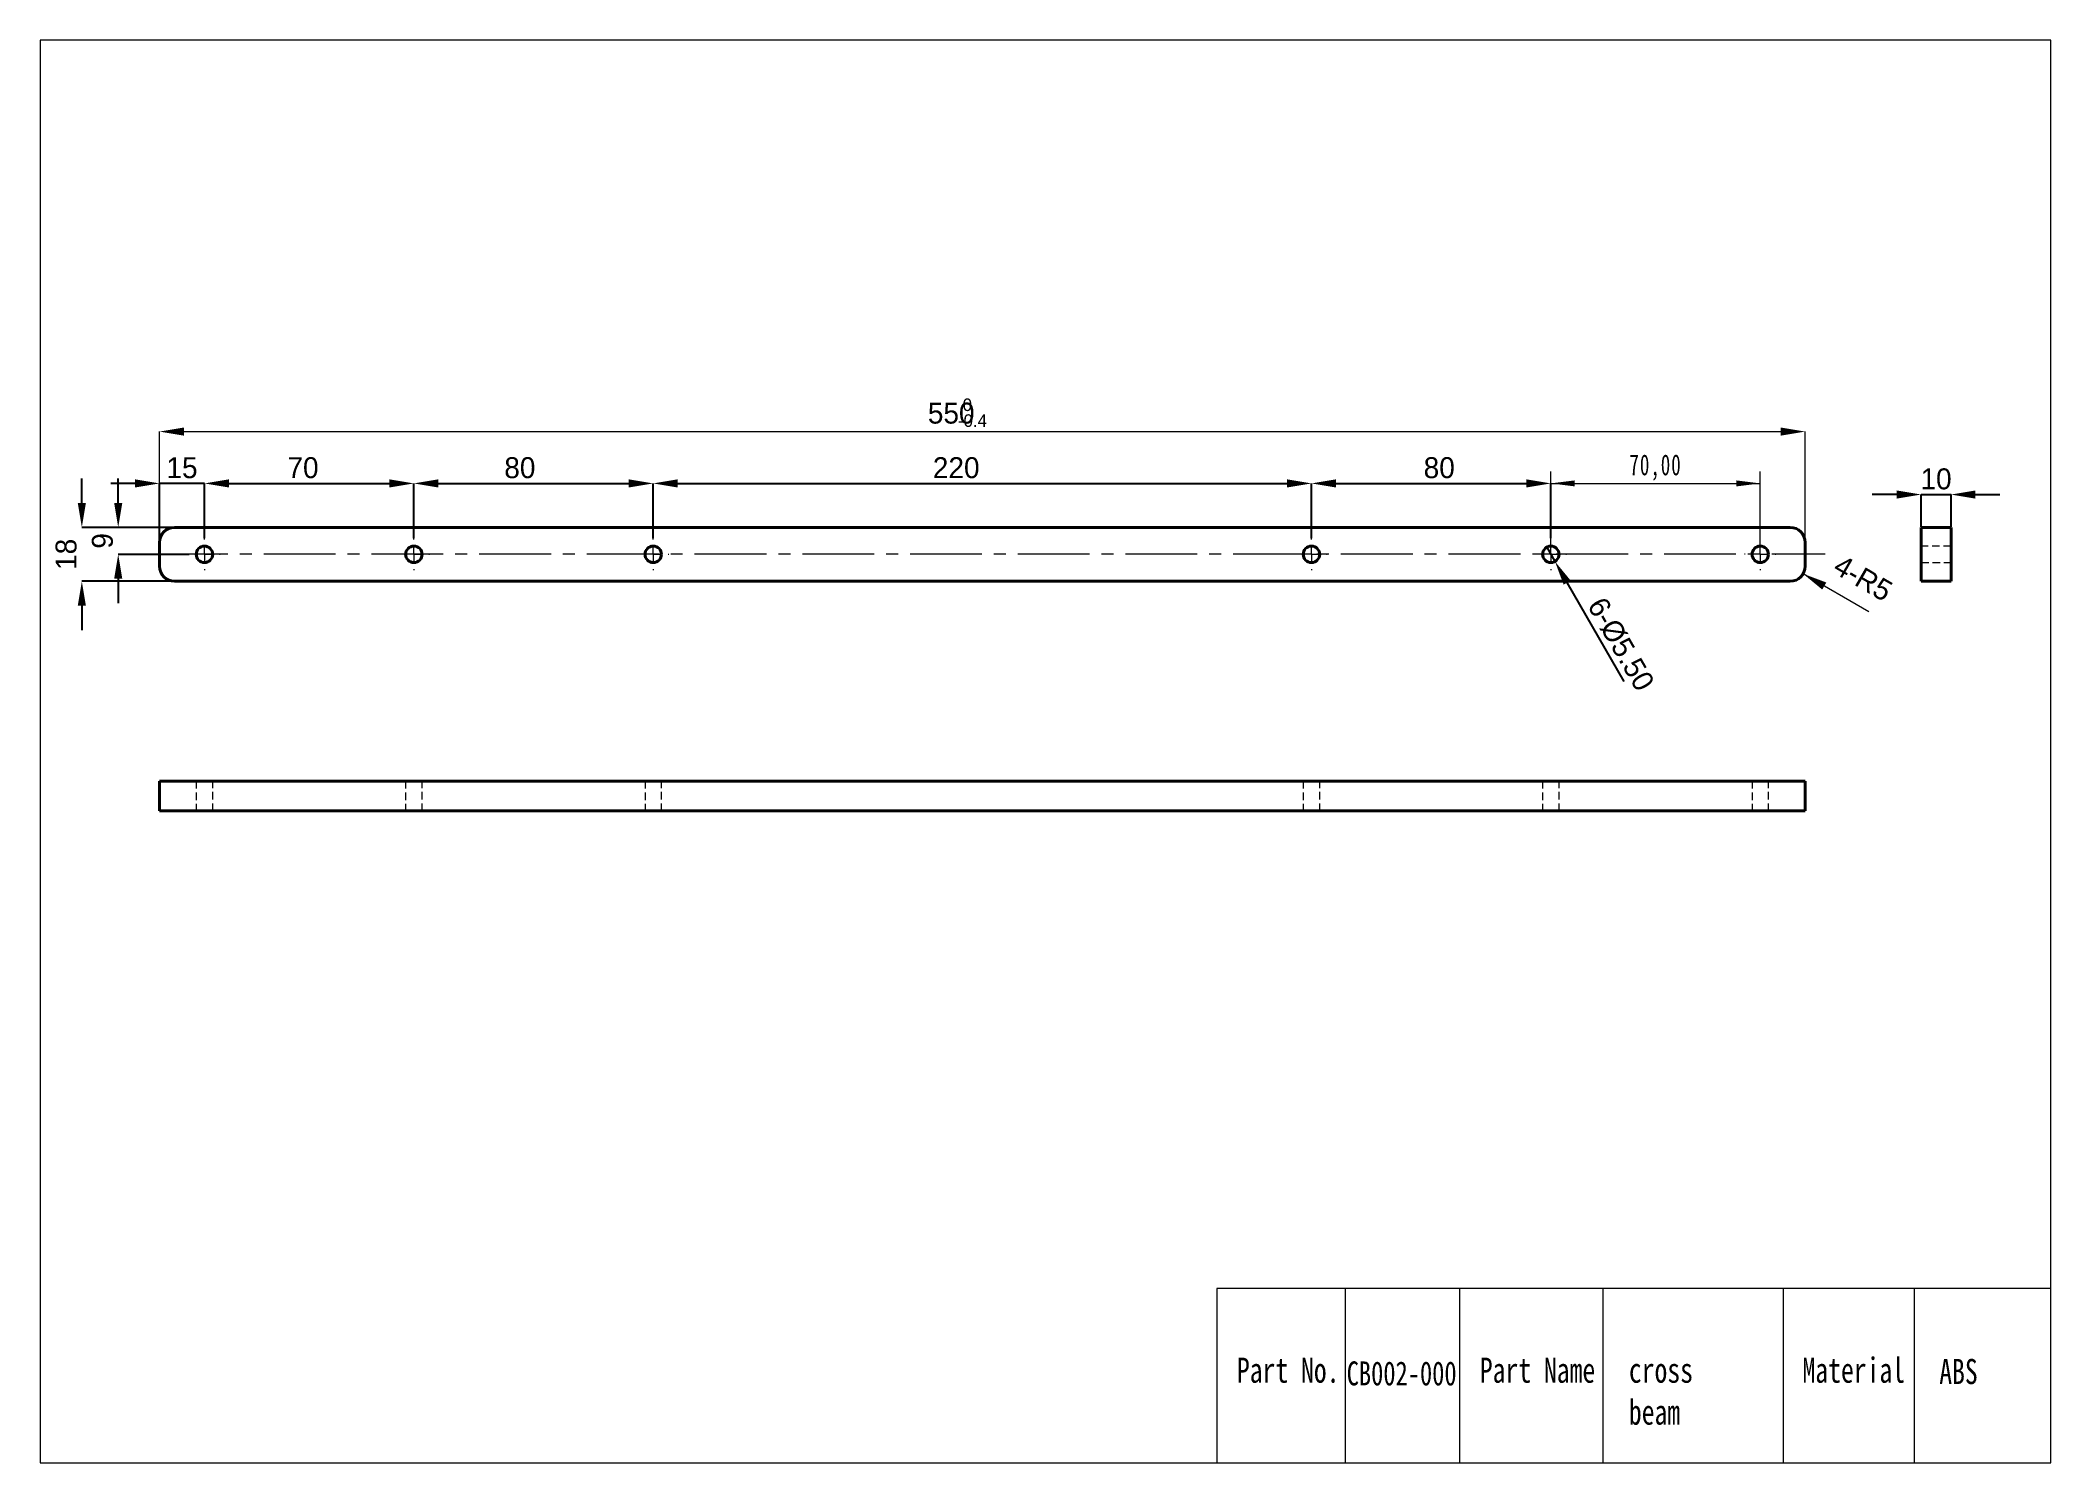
# Model space of a CAD drawing. Header units: millimetres. Extents: x 42 to 378, y 57 to 295.
import ezdxf

# ---------------------------------------------------------------- set-up
doc = ezdxf.new("R2010")
doc.units = ezdxf.units.MM
for name, pattern in [('CENTERX2', [20.32, 12.7, -2.54, 2.54, -2.54]), ('HIDDEN', [1.905, 1.27, -0.635]), ('点画线', [18, 12, -2, 2, -2])]:
    doc.linetypes.add(name, pattern=pattern)
doc.layers.get('0').update_dxf_attribs({"lineweight": 18})
for name, color, linetype, lineweight in [('1轮廓实线层', 7, 'Continuous', 40), ('2细线层', 4, 'Continuous', 18), ('3中心线层', 1, 'CENTERX2', 18), ('4虚线层', 6, 'HIDDEN', 18), ('尺寸线层', 3, 'Continuous', 18)]:
    doc.layers.add(name, color=color, linetype=linetype, lineweight=lineweight)
doc.styles.add('SLDTEXTSTYLE0', font='')
doc.styles.add('标准', font='', dxfattribs={"width": 0.667})
doc.styles.get('SLDTEXTSTYLE0').set_extended_font_data('汉仪长仿宋体')
doc.styles.get('标准').set_extended_font_data('宋体')
doc.dimstyles.new('SLDDIMSTYLE0', dxfattribs={"dimtxt": 3.5, "dimasz": 4.08, "dimexe": 0, "dimexo": 0.0625, "dimgap": 0.875, "dimtad": 1, "dimlfac": 2, "dimrnd": 1e-09, "dimzin": 12, "dimdsep": 46, "dimtxsty": 'SLDTEXTSTYLE0', "dimcen": 0.09, "dimdle": 8.16, "dimadec": 0, "dimazin": 3, "dimtfac": 1, "dimtofl": 0, "dimtmove": 0, "dimatfit": 3, "dimfxl": 1, "dimfrac": 2, "dimtolj": 1, "dimarcsym": 0})
doc.dimstyles.new('SLDDIMSTYLE1', dxfattribs={"dimtxt": 3.5, "dimasz": 4.08, "dimexe": 0, "dimexo": 0.0625, "dimgap": 0.875, "dimtad": 1, "dimlfac": 2, "dimrnd": 1e-09, "dimzin": 12, "dimdsep": 46, "dimtxsty": 'SLDTEXTSTYLE0', "dimcen": 0.09, "dimdle": 8.16, "dimadec": 0, "dimazin": 3, "dimtfac": 1, "dimtmove": 0, "dimatfit": 0, "dimfxl": 1, "dimfrac": 2, "dimtolj": 1, "dimarcsym": 0})
doc.dimstyles.new('SLDDIMSTYLE2', dxfattribs={"dimtxt": 3.5, "dimasz": 4.08, "dimexe": 0, "dimexo": 0.0625, "dimgap": 0.875, "dimtad": 1, "dimlfac": 2, "dimrnd": 1e-09, "dimzin": 12, "dimdsep": 46, "dimtxsty": 'SLDTEXTSTYLE0', "dimcen": 0, "dimdle": 8.16, "dimadec": 0, "dimazin": 3, "dimtfac": 1, "dimtofl": 0, "dimtmove": 0, "dimatfit": 3, "dimfxl": 1, "dimfrac": 2, "dimtolj": 1, "dimarcsym": 0})
doc.dimstyles.new('SLDDIMSTYLE3', dxfattribs={"dimtxt": 3.5, "dimasz": 4.08, "dimexe": 0, "dimexo": 0.0625, "dimgap": 0.875, "dimtad": 1, "dimlfac": 2, "dimrnd": 1e-09, "dimzin": 4, "dimdsep": 46, "dimtxsty": 'SLDTEXTSTYLE0', "dimblk1": 'NONE', "dimsah": 1, "dimcen": 0, "dimdle": 8.16, "dimadec": 0, "dimazin": 1, "dimtfac": 1, "dimtmove": 0, "dimatfit": 3, "dimldrblk": 'NONE', "dimfxl": 1, "dimfrac": 2, "dimtolj": 1, "dimarcsym": 0})
doc.dimstyles.new('标准', dxfattribs={"dimtxt": 3.5, "dimasz": 4, "dimexe": 2, "dimexo": 0, "dimtad": 1, "dimdsep": 46, "dimtxsty": '标准', "dimblk": '_CAXARROW', "dimcen": 0, "dimdle": 8, "dimazin": 2, "dimtfac": 0.707107, "dimtdec": 3, "dimtmove": 2, "dimatfit": 3, "dimfxl": 1, "dimfrac": 2, "dimtolj": 1, "dimarcsym": 1})

# ---------------------------------------------------------------- blocks, each defined once
blk = doc.blocks.new('*X4')
at = {"layer": '2细线层', "color": 4, "linetype": 'Continuous', "lineweight": 0, "char_height": 3.5, "attachment_point": 1, "style": 'SLDTEXTSTYLE0'}
for s, insert, width in [('550', (190.26, 234.14), 37.9241), ('{\\H0.6x;-0.4}', (195.3, 232.19), 17.7773), ('{\\H0.6x; 0}', (195.3, 234.84), 17.7773)]:
    blk.add_mtext(s, dxfattribs=dict(at, insert=insert, width=width))
blk = doc.blocks.new('*X5')
at = {"layer": '2细线层', "linetype": 'Continuous'}
for points in [[(57.79, 221.33), (57.79, 219.97), (61.87, 220.65)], [(73.45, 221.33), (73.45, 219.97), (69.37, 220.65)]]:
    blk.add_hatch(color=0, dxfattribs=at).paths.add_polyline_path(points, flags=0)
at = {"layer": '2细线层', "color": 0, "linetype": 'Continuous', "lineweight": -2}
for p, q in [((57.79, 220.65), (53.71, 220.65)), ((61.87, 210.87), (61.87, 220.65)), ((69.37, 220.65), (61.87, 220.65)), ((69.37, 211.49), (69.37, 220.65)), ((73.45, 220.65), (77.53, 220.65))]:
    blk.add_line(p, q, dxfattribs=at)
at = {"layer": '2细线层', "color": 0, "linetype": 'Continuous', "lineweight": 0, "insert": (65.62, 225.03), "char_height": 3.5, "width": 5.41, "attachment_point": 2, "style": 'SLDTEXTSTYLE0'}
blk.add_mtext('15', dxfattribs=at)
blk = doc.blocks.new('*X6')
at = {"layer": '2细线层', "linetype": 'Continuous'}
for points in [[(73.45, 221.33), (73.45, 219.97), (69.37, 220.65)], [(100.29, 221.33), (100.29, 219.97), (104.37, 220.65)]]:
    blk.add_hatch(color=0, dxfattribs=at).paths.add_polyline_path(points, flags=0)
at = {"layer": '2细线层', "color": 0, "linetype": 'Continuous', "lineweight": -2}
for p, q in [((69.37, 211.49), (69.37, 220.65)), ((73.45, 220.65), (100.29, 220.65)), ((104.37, 211.49), (104.37, 220.65))]:
    blk.add_line(p, q, dxfattribs=at)
at = {"layer": '2细线层', "color": 0, "linetype": 'Continuous', "lineweight": 0, "insert": (85.84, 225.03), "char_height": 3.5, "width": 6.1177, "attachment_point": 2, "style": 'SLDTEXTSTYLE0'}
blk.add_mtext('70', dxfattribs=at)
blk = doc.blocks.new('*X7')
at = {"layer": '2细线层', "linetype": 'Continuous'}
for points in [[(108.45, 221.33), (108.45, 219.97), (104.37, 220.65)], [(140.29, 221.33), (140.29, 219.97), (144.37, 220.65)]]:
    blk.add_hatch(color=0, dxfattribs=at).paths.add_polyline_path(points, flags=0)
at = {"layer": '2细线层', "color": 0, "linetype": 'Continuous', "lineweight": -2}
for p, q in [((104.37, 211.49), (104.37, 220.65)), ((108.45, 220.65), (140.29, 220.65)), ((144.37, 211.49), (144.37, 220.65))]:
    blk.add_line(p, q, dxfattribs=at)
at = {"layer": '2细线层', "color": 0, "linetype": 'Continuous', "lineweight": 0, "insert": (122.08, 225.03), "char_height": 3.5, "width": 6.0305, "attachment_point": 2, "style": 'SLDTEXTSTYLE0'}
blk.add_mtext('80', dxfattribs=at)
blk = doc.blocks.new('*X8')
at = {"layer": '2细线层', "linetype": 'Continuous'}
for points in [[(148.45, 221.33), (148.45, 219.97), (144.37, 220.65)], [(250.29, 221.33), (250.29, 219.97), (254.37, 220.65)]]:
    blk.add_hatch(color=0, dxfattribs=at).paths.add_polyline_path(points, flags=0)
at = {"layer": '2细线层', "color": 0, "linetype": 'Continuous', "lineweight": -2}
for p, q in [((144.37, 211.49), (144.37, 220.65)), ((148.45, 220.65), (250.29, 220.65)), ((254.37, 211.49), (254.37, 220.65))]:
    blk.add_line(p, q, dxfattribs=at)
at = {"layer": '2细线层', "color": 0, "linetype": 'Continuous', "lineweight": 0, "insert": (195, 225.03), "char_height": 3.5, "width": 9.5596, "attachment_point": 2, "style": 'SLDTEXTSTYLE0'}
blk.add_mtext('220', dxfattribs=at)
blk = doc.blocks.new('*X9')
at = {"layer": '2细线层', "linetype": 'Continuous'}
for points in [[(258.45, 221.33), (258.45, 219.97), (254.37, 220.65)], [(290.29, 221.33), (290.29, 219.97), (294.37, 220.65)]]:
    blk.add_hatch(color=0, dxfattribs=at).paths.add_polyline_path(points, flags=0)
at = {"layer": '2细线层', "color": 0, "linetype": 'Continuous', "lineweight": -2}
for p, q in [((254.37, 211.49), (254.37, 220.65)), ((258.45, 220.65), (290.29, 220.65)), ((294.37, 211.49), (294.37, 220.65))]:
    blk.add_line(p, q, dxfattribs=at)
at = {"layer": '2细线层', "color": 0, "linetype": 'Continuous', "lineweight": 0, "insert": (275.72, 225.03), "char_height": 3.5, "width": 6.0305, "attachment_point": 2, "style": 'SLDTEXTSTYLE0'}
blk.add_mtext('80', dxfattribs=at)
blk = doc.blocks.new('*X10')
at = {"layer": '2细线层', "linetype": 'Continuous', "lineweight": 0}
blk.add_hatch(color=0, dxfattribs=at).paths.add_polyline_path([(336.53, 205.55), (339.73, 202.92), (340.41, 204.1)], flags=0)
at = {"layer": '2细线层', "color": 0, "linetype": 'Continuous', "lineweight": 0}
blk.add_line((347.51, 199.21), (336.53, 205.55), dxfattribs=at)
at = {"layer": '2细线层', "color": 0, "linetype": 'Continuous', "lineweight": 0, "insert": (346.55, 204.82), "char_height": 3.5, "width": 14.5526, "attachment_point": 5, "rotation": 329.9703, "style": 'SLDTEXTSTYLE0'}
blk.add_mtext('4-R5', dxfattribs=at)
blk = doc.blocks.new('*X11')
at = {"layer": '2细线层', "linetype": 'Continuous'}
blk.add_hatch(color=0, dxfattribs=at).paths.add_polyline_path([(297.69, 204.42), (296.51, 203.74), (295.06, 207.61)], flags=0)
at = {"layer": '2细线层', "color": 0, "linetype": 'Continuous', "lineweight": -2}
for p, q in [((293.68, 209.99), (295.06, 207.61)), ((306.64, 187.55), (297.1, 204.08))]:
    blk.add_line(p, q, dxfattribs=at)
at = {"layer": '2细线层', "color": 0, "linetype": 'Continuous', "lineweight": 0, "insert": (303.42, 202.01), "char_height": 3.5, "width": 28.446, "attachment_point": 1, "rotation": 300, "style": 'SLDTEXTSTYLE0'}
blk.add_mtext('6-%%C5.50', dxfattribs=at)
blk = doc.blocks.new('_NONE')
blk = doc.blocks.new('SW_CENTERMARKSYMBOL_0')
at = {"layer": '3中心线层', "color": 0, "linetype": 'CENTERX2', "lineweight": 0}
for p, q in [((-2.5, 0), (-2.625, 0)), ((0, 0), (-1.25, 0)), ((0, 2.5), (0, 2.625)), ((0, 0), (0, 1.25)), ((0, 0), (0, -1.25)), ((0, 0), (1.25, 0)), ((2.5, 0), (2.625, 0)), ((0, -2.5), (0, -2.625))]:
    blk.add_line(p, q, dxfattribs=at)
blk = doc.blocks.new('SW_CENTERMARKSYMBOL_1')
at = {"layer": '3中心线层', "color": 0, "linetype": 'CENTERX2', "lineweight": 0}
for p, q in [((-2.5, 0), (-2.625, 0)), ((0, 0), (-1.25, 0)), ((0, 2.5), (0, 2.625)), ((0, 0), (0, 1.25)), ((0, 0), (0, -1.25)), ((0, 0), (1.25, 0)), ((2.5, 0), (2.625, 0)), ((0, -2.5), (0, -2.625))]:
    blk.add_line(p, q, dxfattribs=at)
blk = doc.blocks.new('SW_CENTERMARKSYMBOL_2')
at = {"layer": '3中心线层', "color": 0, "linetype": 'CENTERX2', "lineweight": 0}
for p, q in [((-2.5, 0), (-2.625, 0)), ((0, 0), (-1.25, 0)), ((0, 2.5), (0, 2.625)), ((0, 0), (0, 1.25)), ((0, 0), (0, -1.25)), ((0, 0), (1.25, 0)), ((2.5, 0), (2.625, 0)), ((0, -2.5), (0, -2.625))]:
    blk.add_line(p, q, dxfattribs=at)
blk = doc.blocks.new('SW_CENTERMARKSYMBOL_3')
at = {"layer": '3中心线层', "color": 0, "linetype": 'CENTERX2', "lineweight": 0}
for p, q in [((-2.5, 0), (-2.625, 0)), ((0, 0), (-1.25, 0)), ((0, 2.5), (0, 2.625)), ((0, 0), (0, 1.25)), ((0, 0), (0, -1.25)), ((0, 0), (1.25, 0)), ((2.5, 0), (2.625, 0)), ((0, -2.5), (0, -2.625))]:
    blk.add_line(p, q, dxfattribs=at)
blk = doc.blocks.new('SW_CENTERMARKSYMBOL_4')
at = {"layer": '3中心线层', "color": 0, "linetype": 'CENTERX2', "lineweight": 0}
for p, q in [((-2.5, 0), (-2.625, 0)), ((0, 0), (-1.25, 0)), ((0, 2.5), (0, 2.625)), ((0, 0), (0, 1.25)), ((0, 0), (0, -1.25)), ((0, 0), (1.25, 0)), ((2.5, 0), (2.625, 0)), ((0, -2.5), (0, -2.625))]:
    blk.add_line(p, q, dxfattribs=at)
blk = doc.blocks.new('SW_CENTERMARKSYMBOL_5')
at = {"layer": '3中心线层', "color": 0, "linetype": 'CENTERX2', "lineweight": 0}
for p, q in [((-2.5, 0), (-2.625, 0)), ((0, 0), (-1.25, 0)), ((0, 2.5), (0, 2.625)), ((0, 0), (0, 1.25)), ((0, 0), (0, -1.25)), ((0, 0), (1.25, 0)), ((2.5, 0), (2.625, 0)), ((0, -2.5), (0, -2.625))]:
    blk.add_line(p, q, dxfattribs=at)
blk = doc.blocks.new('*X18')
at = {"layer": '2细线层', "linetype": 'Continuous'}
for points in [[(352.17, 219.47), (352.17, 218.11), (356.25, 218.79)], [(365.33, 219.47), (365.33, 218.11), (361.25, 218.79)]]:
    blk.add_hatch(color=0, dxfattribs=at).paths.add_polyline_path(points, flags=0)
at = {"layer": '2细线层', "color": 0, "linetype": 'Continuous', "lineweight": -2}
for p, q in [((352.17, 218.79), (348.09, 218.79)), ((356.25, 213.37), (356.25, 218.79)), ((356.25, 218.79), (361.25, 218.79)), ((361.25, 213.37), (361.25, 218.79)), ((365.33, 218.79), (369.41, 218.79))]:
    blk.add_line(p, q, dxfattribs=at)
at = {"layer": '2细线层', "color": 0, "linetype": 'Continuous', "lineweight": 0, "insert": (358.75, 223.16), "char_height": 3.5, "width": 5.4972, "attachment_point": 2, "style": 'SLDTEXTSTYLE0'}
blk.add_mtext('10', dxfattribs=at)
blk = doc.blocks.new('*X19')
at = {"layer": '2细线层', "linetype": 'Continuous'}
for points in [[(54.28, 217.38), (55.64, 217.38), (54.96, 213.3)], [(54.28, 204.72), (55.64, 204.72), (54.96, 208.8)]]:
    blk.add_hatch(color=0, dxfattribs=at).paths.add_polyline_path(points, flags=0)
at = {"layer": '2细线层', "color": 0, "linetype": 'Continuous', "lineweight": -2}
for p, q in [((54.96, 217.38), (54.96, 221.46)), ((66.81, 213.3), (54.96, 213.3)), ((66.81, 208.8), (54.96, 208.8)), ((54.96, 204.72), (54.96, 200.64))]:
    blk.add_line(p, q, dxfattribs=at)
at = {"layer": '2细线层', "color": 0, "linetype": 'Continuous', "lineweight": 0, "insert": (52.33, 211.05), "char_height": 3.5, "width": 6.8643, "attachment_point": 5, "rotation": 90, "style": 'SLDTEXTSTYLE0'}
blk.add_mtext('9', dxfattribs=at)
blk = doc.blocks.new('*X20')
at = {"layer": '2细线层', "linetype": 'Continuous'}
for points in [[(48.2, 217.38), (49.56, 217.38), (48.88, 213.3)], [(48.2, 200.22), (49.56, 200.22), (48.88, 204.3)]]:
    blk.add_hatch(color=0, dxfattribs=at).paths.add_polyline_path(points, flags=0)
at = {"layer": '2细线层', "color": 0, "linetype": 'Continuous', "lineweight": -2}
for p, q in [((48.88, 217.38), (48.88, 221.46)), ((75.87, 213.3), (48.88, 213.3)), ((75.87, 204.3), (48.88, 204.3)), ((48.88, 200.22), (48.88, 196.14))]:
    blk.add_line(p, q, dxfattribs=at)
at = {"layer": '2细线层', "color": 0, "linetype": 'Continuous', "lineweight": 0, "insert": (46.26, 208.8), "char_height": 3.5, "width": 6.874, "attachment_point": 5, "rotation": 90, "style": 'SLDTEXTSTYLE0'}
blk.add_mtext('18', dxfattribs=at)
blk = doc.blocks.new('*X21')
at = {"layer": '尺寸线层'}
for points in [[(294.37, 220.65), (298.37, 221.15), (298.37, 220.15)], [(329.37, 220.65), (325.37, 221.15), (325.37, 220.15)]]:
    blk.add_hatch(color=0, dxfattribs=at).paths.add_polyline_path(points, flags=0)
at = {"layer": '尺寸线层', "color": 0}
for p, q in [((294.37, 208.8), (294.37, 222.65)), ((329.37, 208.8), (329.37, 222.65)), ((294.37, 220.65), (329.37, 220.65))]:
    blk.add_line(p, q, dxfattribs=at)
at = {"layer": '尺寸线层', "color": 0, "insert": (311.87, 223.3), "char_height": 3.5, "width": 17.2727, "attachment_point": 5, "line_spacing_factor": 1.15057, "style": '标准'}
blk.add_mtext('\\T1.1;70,00', dxfattribs=at)
blk = doc.blocks.new('_CAXARROW')
blk.add_hatch(color=0).paths.add_polyline_path([(0, 0), (-1, 0.125), (-1, -0.125)], flags=0)

msp = doc.modelspace()

# ---------------------------------------------------------------- hatches: boundary and pattern name
at = {"layer": '2细线层', "linetype": 'Continuous'}
for points in [[(65.9501, 229.9833), (65.9501, 228.6233), (61.8701, 229.3033)], [(332.7901, 229.9833), (332.7901, 228.6233), (336.8701, 229.3033)]]:
    msp.add_hatch(color=4, dxfattribs=at).paths.add_polyline_path(points, flags=0)

# ---------------------------------------------------------------- linework, layer by layer
at = {"color": 1, "linetype": '点画线'}
msp.add_line((61.2866, 208.884), (340.2383, 208.884), dxfattribs=at)
for p, q in [((377.9222, 86.1697), (238.575, 86.1697)), ((238.575, 86.1697), (238.575, 57.0712)), ((260.0165, 86.1697), (260.0165, 57.0712)), ((279.0904, 86.1697), (279.0904, 57.0712)), ((303.0496, 86.1697), (303.0496, 57.0712)), ((333.1821, 86.1697), (333.1821, 57.0712)), ((355.1164, 86.1697), (355.1164, 57.0712)), ((377.9222, 57.0712), (377.9222, 86.1697)), ((250.1852, 57.0712), (377.9222, 57.0712))]:
    msp.add_line(p, q)
at = {"layer": '1轮廓实线层', "linetype": 'Continuous', "lineweight": 40}
for p, q in [((334.3701, 213.3033), (64.3701, 213.3033)), ((361.2507, 213.3033), (356.2507, 213.3033)), ((356.2507, 213.3033), (356.2507, 210.8033)), ((361.2507, 210.8033), (361.2507, 213.3033)), ((61.8701, 210.8033), (61.8701, 206.8033)), ((336.8701, 206.8033), (336.8701, 210.8033)), ((356.2507, 210.8033), (356.2507, 206.8033)), ((361.2507, 210.8033), (361.2507, 206.8033)), ((356.2507, 206.8033), (356.2507, 204.3033)), ((361.2507, 204.3033), (361.2507, 206.8033)), ((64.3701, 204.3033), (334.3701, 204.3033)), ((356.2507, 204.3033), (361.2507, 204.3033)), ((61.8701, 170.9431), (61.8701, 165.9431)), ((64.3701, 170.9431), (61.8701, 170.9431)), ((334.3701, 170.9431), (64.3701, 170.9431)), ((336.8701, 170.9431), (334.3701, 170.9431)), ((336.8701, 165.9431), (336.8701, 170.9431)), ((61.8701, 165.9431), (64.3701, 165.9431)), ((334.3701, 165.9431), (64.3701, 165.9431)), ((334.3701, 165.9431), (336.8701, 165.9431))]:
    msp.add_line(p, q, dxfattribs=at)
for centre in [(69.3701, 208.8033), (104.3701, 208.8033), (144.3701, 208.8033), (254.3701, 208.8033), (294.3701, 208.8033), (329.3701, 208.8033)]:
    msp.add_circle(centre, 1.375, dxfattribs=at)
for centre, start, end in [((64.3701, 210.8033), 90, 180), ((334.3701, 210.8033), 0, 90), ((64.3701, 206.8033), 180, 270), ((334.3701, 206.8033), 270, 0)]:
    msp.add_arc(centre, 2.5, start, end, dxfattribs=at)
at = {"layer": '2细线层', "color": 0}
for p, q in [((377.9222, 294.6712), (41.9222, 294.6712)), ((41.9222, 294.6712), (41.9222, 57.0712)), ((377.9222, 175.8712), (377.9222, 294.6712)), ((41.9222, 57.0712), (377.9222, 57.0712))]:
    msp.add_line(p, q, dxfattribs=at)
at = {"layer": '2细线层', "color": 4, "linetype": 'Continuous', "lineweight": 0}
for p, q in [((61.8701, 210.8658), (61.8701, 229.3033)), ((65.9501, 229.3033), (332.7901, 229.3033)), ((336.8701, 210.8658), (336.8701, 229.3033))]:
    msp.add_line(p, q, dxfattribs=at)
at = {"layer": '2细线层'}
msp.add_line((377.9222, 57.0712), (377.9222, 175.8712), dxfattribs=at)
at = {"layer": '4虚线层', "color": 6, "linetype": 'HIDDEN', "lineweight": 0}
for p, q in [((361.2507, 210.1783), (356.2507, 210.1783)), ((356.2507, 207.4283), (361.2507, 207.4283)), ((67.9951, 170.9431), (67.9951, 165.9431)), ((70.7451, 165.9431), (70.7451, 170.9431)), ((102.9951, 170.9431), (102.9951, 165.9431)), ((105.7451, 165.9431), (105.7451, 170.9431)), ((142.9951, 170.9431), (142.9951, 165.9431)), ((145.7451, 165.9431), (145.7451, 170.9431)), ((252.9951, 170.9431), (252.9951, 165.9431)), ((255.7451, 165.9431), (255.7451, 170.9431)), ((292.9951, 170.9431), (292.9951, 165.9431)), ((295.7451, 165.9431), (295.7451, 170.9431)), ((327.9951, 170.9431), (327.9951, 165.9431)), ((330.7451, 165.9431), (330.7451, 170.9431))]:
    msp.add_line(p, q, dxfattribs=at)

# ---------------------------------------------------------------- block references
at = {"layer": '2细线层', "color": 4, "linetype": 'Continuous', "lineweight": 0}
msp.add_blockref('*X4', (0, 0), dxfattribs=at)
at = {"layer": '3中心线层', "color": 1, "linetype": 'CENTERX2', "lineweight": 0}
for name, p in [('SW_CENTERMARKSYMBOL_2', (69.3701, 208.8033)), ('SW_CENTERMARKSYMBOL_3', (104.3701, 208.8033)), ('SW_CENTERMARKSYMBOL_0', (144.3701, 208.8033)), ('SW_CENTERMARKSYMBOL_1', (254.3701, 208.8033)), ('SW_CENTERMARKSYMBOL_4', (294.3701, 208.8033)), ('SW_CENTERMARKSYMBOL_5', (329.3701, 208.8033))]:
    msp.add_blockref(name, p, dxfattribs=at)

# ---------------------------------------------------------------- texts
at = {"char_height": 4.2, "attachment_point": 1}
for s, insert in [('{\\fHYSWLongFangSong|b1|i0|c134|p2;Part No.}', (241.9135, 74.6409)), ('{\\fHYSWLongFangSong|b1|i0|c134|p2;Material}', (336.4282, 74.6409))]:
    msp.add_mtext_dynamic_manual_height_columns(s, width=24.366564, gutter_width=17.5, heights=[3.5], dxfattribs=dict(at, insert=insert))
note = msp.add_mtext_dynamic_manual_height_columns('{\\fHYSWLongFangSong|b1|i0|c134|p2;Part Name }', width=19.232853, gutter_width=5.6736, heights=[5.7211, 5.7982], dxfattribs=dict(insert=(282.5097, 74.6409), char_height=4.2, attachment_point=1))
for column, words in zip(note.columns.linked_columns, ['{\\fHYSWLongFangSong|b1|i0|c134|p2;cross beam }']):
    column.text = words
at = {"layer": '尺寸线层', "color": 4, "linetype": '点画线', "attachment_point": 1}
for s, insert, char_height, width in [('{\\fhyswlongfangsong|b1|i0|c134|p2;\\C7;CB002-000}', (260.2573, 73.9992), 4, 16.959837), ('{\\fhyswlongfangsong|b1|i0|c134|p2;\\C7;ABS}', (359.2852, 74.4153), 4.2, 20.257583)]:
    msp.add_mtext(s, dxfattribs=dict(at, insert=insert, char_height=char_height, width=width))

# ---------------------------------------------------------------- dimensions: what is measured, and where the dimension line sits
at = {"layer": '2细线层', "color": 4, "linetype": 'Continuous', "lineweight": 0}
for base, p1, p2, dimstyle, picture, middle in [((61.8701, 220.6522), (69.3701, 211.4283), (61.8701, 210.8033), 'SLDDIMSTYLE1', '*X5', (65.6201, 220.6522)), ((104.3701, 220.6522), (69.3701, 211.4283), (104.3701, 211.4283), 'SLDDIMSTYLE0', '*X6', (85.841, 220.6522)), ((144.3701, 220.6522), (104.3701, 211.4283), (144.3701, 211.4283), 'SLDDIMSTYLE0', '*X7', (122.0829, 220.6522)), ((254.3701, 220.6522), (144.3701, 211.4283), (254.3701, 211.4283), 'SLDDIMSTYLE0', '*X8', (195.0027, 220.6522)), ((294.3701, 220.6522), (254.3701, 211.4283), (294.3701, 211.4283), 'SLDDIMSTYLE0', '*X9', (275.7201, 220.6522)), ((361.2507, 218.7864), (356.2507, 213.3033), (361.2507, 213.3033), 'SLDDIMSTYLE1', '*X18', (358.7507, 218.7864))]:
    dim = msp.add_linear_dim(base=base, p1=p1, p2=p2, dimstyle=dimstyle, override={"dimsah": 1, "dimtzin": 12}, dxfattribs=at)
    dim.commit()
    dim.dimension.update_dxf_attribs({"geometry": picture, "text_midpoint": middle, "dimtype": 160})
for base, p1, p2, picture, middle in [((48.881, 204.3033), (75.9302, 213.3033), (75.9302, 204.3033), '*X20', (48.881, 208.8033)), ((54.9558, 213.3033), (66.8701, 208.8033), (66.8701, 213.3033), '*X19', (54.9558, 211.0533))]:
    dim = msp.add_linear_dim(base=base, p1=p1, p2=p2, angle=90, dimstyle='SLDDIMSTYLE0', override={"dimsah": 1, "dimtzin": 12}, dxfattribs=at)
    dim.commit()
    dim.dimension.update_dxf_attribs({"geometry": picture, "text_midpoint": middle, "dimtype": 160})
dim = msp.add_diameter_dim_2p(p1=(293.6826, 209.9941), p2=(295.0576, 207.6125), text='6-<>', dimstyle='SLDDIMSTYLE3', override={"dimpost": '%%C<>', "dimsah": 1, "dimtzin": 12}, dxfattribs=at)
dim.commit()
dim.dimension.update_dxf_attribs({"geometry": '*X11', "text_midpoint": (302.8879, 194.0501), "dimtype": 163})
dim = msp.add_radius_dim(center=(334.3701, 206.8033), mpoint=(336.5345, 205.5522), text='4-<>', dimstyle='SLDDIMSTYLE2', override={"dimpost": 'R<>', "dimsah": 1, "dimtzin": 12}, dxfattribs=at)
dim.commit()
dim.dimension.update_dxf_attribs({"geometry": '*X10', "text_midpoint": (344.3567, 201.0306), "dimtype": 164})
at = {"layer": '尺寸线层', "color": 4}
dim = msp.add_linear_dim(base=(329.3701, 220.6522), p1=(294.3701, 208.8033), p2=(329.3701, 208.8033), text='70,00', dimstyle='标准', override={"dimsah": 1, "dimtfill": 1}, dxfattribs=at)
dim.commit()
dim.dimension.update_dxf_attribs({"geometry": '*X21', "text_midpoint": (311.8701, 223.3009), "dimtype": 160})

doc.saveas('drawing.dxf')
